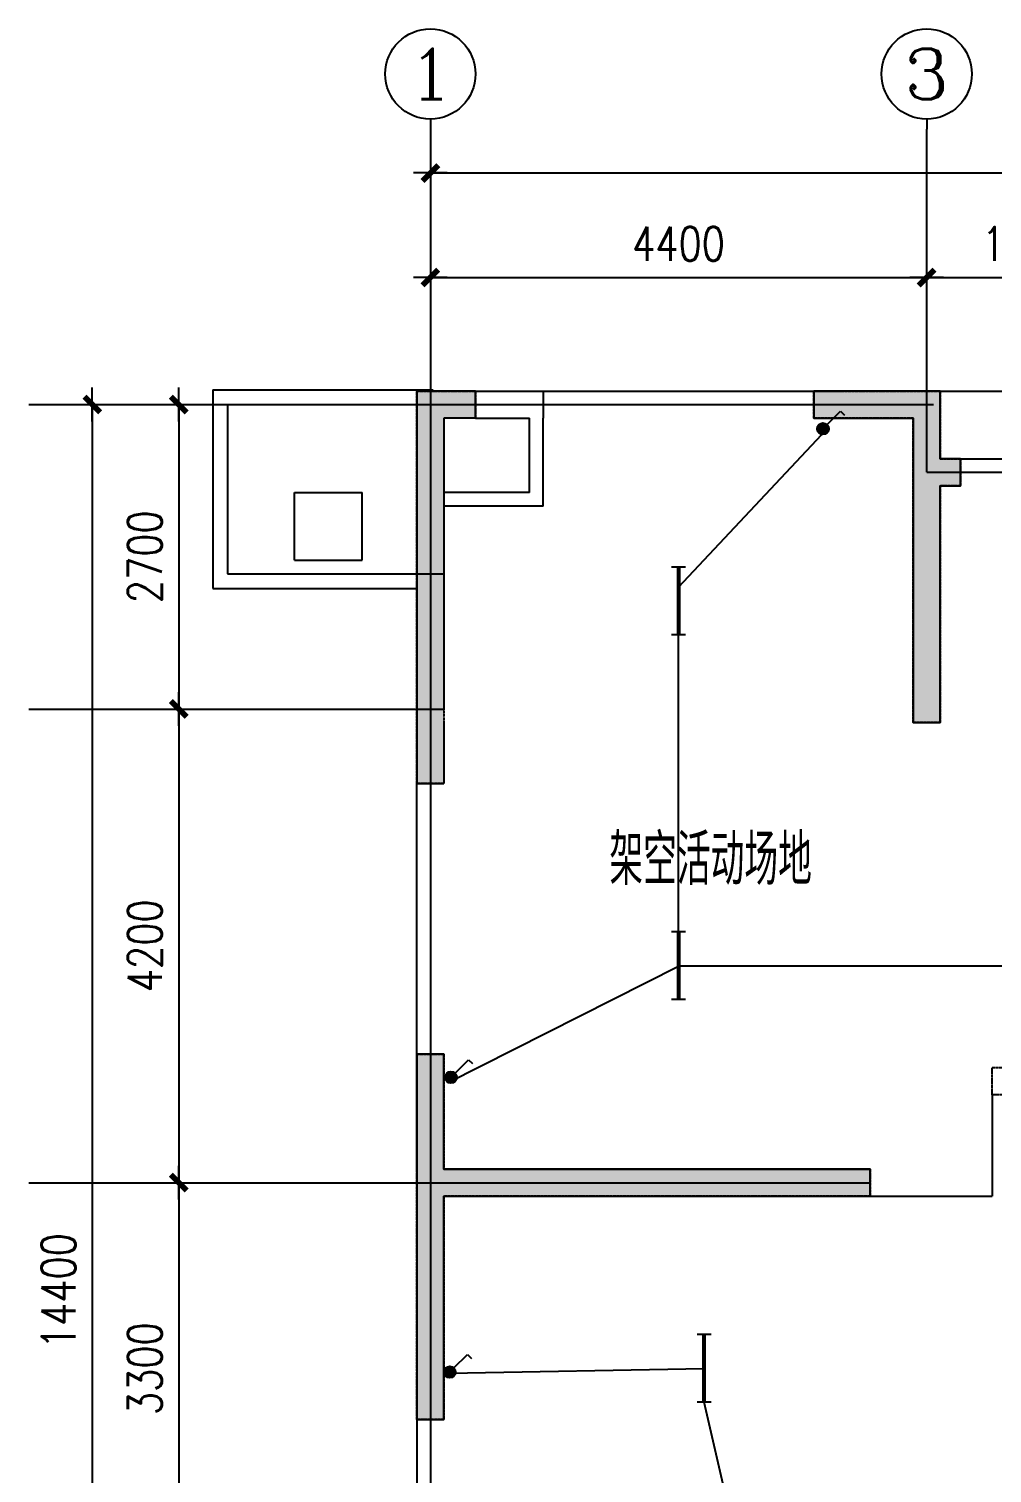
# Model space of a CAD drawing. Extents: x -170759 to 304867, y -311201 to 112352.
# Drawn here: x -84707 to -76168, y -198553 to -185746 of the extents above; entities that cross this region are included whole.
import ezdxf
from ezdxf.enums import TextEntityAlignment as Align

# ---------------------------------------------------------------- set-up
doc = ezdxf.new("R2010")
doc.units = 0
doc.linetypes.add('ACAD_ISO04W100', pattern=[30.5, 24, -3, 0.5, -3])
doc.linetypes.add('DOTE', pattern=[2.42, 2, -0.2, 0.02, -0.2])
doc.layers.get('0').update_dxf_attribs({"linetype": 'CONTINUOUS'})
doc.layers.get('DEFPOINTS').update_dxf_attribs({"linetype": 'CONTINUOUS'})
for name, color, linetype in [('AXIS', 3, 'CONTINUOUS'), ('AXIS_TEXT', 7, 'CONTINUOUS'), ('DOOR', 2, 'CONTINUOUS'), ('DOTE', 251, 'CONTINUOUS'), ('EQUIP', 3, 'CONTINUOUS'), ('TEX', 7, 'CONTINUOUS'), ('WALL', 7, 'CONTINUOUS'), ('WIRE', 1, 'CONTINUOUS'), ('ZXX', 2, 'ACAD_ISO04W100')]:
    doc.layers.add(name, color=color, linetype=linetype)
doc.styles.add('COMPLEX', font='COMPLEX')
doc.styles.add('DIM_FONT', font='SIMPLEX.shx', dxfattribs={"width": 0.8})
doc.styles.add('HZXXX', font='romans', dxfattribs={"width": 0.7, "bigfont": 'hzs'})
doc.dimstyles.new('AXIS', dxfattribs={"dimtxt": 300, "dimasz": 1, "dimexe": 250, "dimexo": 300, "dimgap": 150, "dimtad": 1, "dimdec": 0, "dimdsep": 46, "dimtxsty": 'DIM_FONT', "dimblk": '_DIMX', "dimblk1": '_DIMX', "dimblk2": '_DIMX', "dimcen": 2.5, "dimse1": 1, "dimse2": 1, "dimclrd": 3, "dimclre": 3, "dimclrt": 7, "dimadec": 0, "dimazin": 0, "dimtfac": 1, "dimtdec": 0, "dimtix": 1, "dimtmove": 2, "dimatfit": 3, "dimldrblk": '_DIMX', "dimfxl": 0, "dimtolj": 1, "dimtzin": 0, "dimarcsym": 0})

# ---------------------------------------------------------------- blocks, each defined once
blk = doc.blocks.new('_DIMX')
blk.add_line((-150, 0), (150, 0))
at = {"const_width": 50}
blk.add_lwpolyline([(-70, -70), (70, 70)], dxfattribs=at)
blk = doc.blocks.new('*D619')
at = {"layer": 'AXIS', "color": 3, "lineweight": -2}
blk.add_line((-83379, -189078), (-83379, -191776), dxfattribs=at)
at = {"layer": 'DEFPOINTS', "color": 0}
for p in [(-81513, -189077), (-83379, -191777), (-81513, -191777)]:
    blk.add_point(p, dxfattribs=at)
at = {"layer": 'AXIS', "color": 3, "lineweight": -2}
for p, rotation in [((-83379, -189077), 90), ((-83379, -191777), 270)]:
    blk.add_blockref('_DIMX', p, dxfattribs=dict(at, rotation=rotation))
at = {"layer": 'AXIS', "color": 7, "insert": (-83679, -190427), "char_height": 300, "attachment_point": 5, "rotation": 90, "style": 'DIM_FONT'}
blk.add_mtext('\\A1;2700', dxfattribs=at)
blk = doc.blocks.new('*D620')
at = {"layer": 'AXIS', "color": 3, "lineweight": -2}
blk.add_line((-84145, -189078), (-84145, -203476), dxfattribs=at)
at = {"layer": 'DEFPOINTS', "color": 0}
for p in [(-82431, -189077), (-84145, -203477), (-82431, -203477)]:
    blk.add_point(p, dxfattribs=at)
at = {"layer": 'AXIS', "color": 3, "lineweight": -2}
for p, rotation in [((-84145, -189077), 90), ((-84145, -203477), 270)]:
    blk.add_blockref('_DIMX', p, dxfattribs=dict(at, rotation=rotation))
at = {"layer": 'AXIS', "color": 7, "insert": (-84445, -196939), "char_height": 300, "attachment_point": 5, "rotation": 90, "style": 'DIM_FONT'}
blk.add_mtext('\\A1;14400', dxfattribs=at)
blk = doc.blocks.new('*D623')
at = {"layer": 'AXIS', "color": 3, "lineweight": -2}
blk.add_line((-83379, -195978), (-83379, -199276), dxfattribs=at)
at = {"layer": 'DEFPOINTS', "color": 0}
for p in [(-81513, -195977), (-83379, -199277), (-81513, -199277)]:
    blk.add_point(p, dxfattribs=at)
at = {"layer": 'AXIS', "color": 3, "lineweight": -2}
for p, rotation in [((-83379, -195977), 90), ((-83379, -199277), 270)]:
    blk.add_blockref('_DIMX', p, dxfattribs=dict(at, rotation=rotation))
at = {"layer": 'AXIS', "color": 7, "insert": (-83679, -197627), "char_height": 300, "attachment_point": 5, "rotation": 90, "style": 'DIM_FONT'}
blk.add_mtext('\\A1;3300', dxfattribs=at)
blk = doc.blocks.new('*D628')
at = {"layer": 'AXIS', "color": 3, "lineweight": -2}
blk.add_line((-83379, -191778), (-83379, -195976), dxfattribs=at)
at = {"layer": 'DEFPOINTS', "color": 0}
for p in [(-81513, -191777), (-83379, -195977), (-81513, -195977)]:
    blk.add_point(p, dxfattribs=at)
at = {"layer": 'AXIS', "color": 3, "lineweight": -2}
for p, rotation in [((-83379, -191777), 90), ((-83379, -195977), 270)]:
    blk.add_blockref('_DIMX', p, dxfattribs=dict(at, rotation=rotation))
at = {"layer": 'AXIS', "color": 7, "insert": (-83679, -193877), "char_height": 300, "attachment_point": 5, "rotation": 90, "style": 'DIM_FONT'}
blk.add_mtext('\\A1;4200', dxfattribs=at)
blk = doc.blocks.new('_LINKPT1')
blk.add_line((0, 0), (0, 0))
blk = doc.blocks.new('M_X2')
for p, q in [((0.147, 0.356), (0.625, 0.833)), ((0.625, 0.833), (0.766, 0.692))]:
    blk.add_line(p, q)
blk.add_circle((0, 0.208), 0.208)
for points in [[(-0.18, 0.313), (0.18, 0.313), (-0.208, 0.208), (0.208, 0.208)], [(-0.18, 0.104), (0.18, 0.104), (-0.208, 0.208), (0.208, 0.208)], [(-0.104, 0.389), (0.104, 0.389), (-0.18, 0.313), (0.18, 0.313)], [(-0.104, 0.028), (0.104, 0.028), (-0.18, 0.104), (0.18, 0.104)], [(0, 0.417), (0, 0.417), (-0.104, 0.389), (0.104, 0.389)], [(0, 0), (0, 0), (-0.104, 0.028), (0.104, 0.028)]]:
    blk.add_solid(points)
for p in [(-0.208, 0.208), (0, 0.417), (0.208, 0.208), (0, 0)]:
    blk.add_blockref('_LINKPT1', p)
at = {"width": 0.8, "flags": 9}
blk.add_attdef('A', (0, 0), '', height=0.00002, dxfattribs=at)
blk = doc.blocks.new('M_Y4YTM')
for p, q in [((-1.2, 0.25), (-1.2, -0.25)), ((-1.2, 0), (1.2, 0)), ((1.2, 0.25), (1.2, -0.25))]:
    blk.add_line(p, q)
at = {"const_width": 0.14}
blk.add_lwpolyline([(-1.2, 0), (1.2, 0)], dxfattribs=at)
at = {"xscale": 0.002, "yscale": 0.002, "zscale": 0.002}
for p in [(-1.2, 0), (0, 0), (1.2, 0)]:
    blk.add_blockref('_LINKPT1', p, dxfattribs=at)
at = {"width": 0.8, "flags": 9}
blk.add_attdef('A', (0, 0), '', height=0.00002, dxfattribs=at)
blk = doc.blocks.new('_AXISO')
blk.add_circle((0, 0), 0.5)
at = {"layer": 'AXIS_TEXT', "style": 'COMPLEX', "width": 1.041667}
blk.add_attdef('A', text='', height=0.56, dxfattribs=at).set_placement((-0.25, -0.28), (0.25, -0.28), align=Align.FIT)

msp = doc.modelspace()

# ---------------------------------------------------------------- hatches: boundary and pattern name
at = {"layer": 'ZXX'}
for points in [[(-81267.73424, -192437.41643), (-81027.73424, -192437.41643), (-81027.73424, -189197.41643), (-80747.73424, -189197.41623), (-80747.73424, -188957.41643), (-81267.73424, -188957.41643)], [(-81267.73424, -198077.41643), (-81267.73424, -194837.41643), (-81027.73424, -194837.41643), (-81027.73424, -195857.41643), (-77247.73424, -195857.41643), (-77247.73424, -196097.41643), (-81027.73424, -196097.41643), (-81027.73424, -198077.41643)]]:
    msp.add_hatch(color=256, dxfattribs=at).paths.add_polyline_path(points)
h = msp.add_hatch(color=256, dxfattribs=at)
h.paths.add_polyline_path([(-76747.73424, -188957.41643), (-77747.73424, -188957.41643), (-77747.73424, -189077.41643), (-76747.73424, -189077.41643)])
h.paths.add_polyline_path([(-76747.73424, -189077.41643), (-77747.73424, -189077.41643), (-77747.73424, -189197.41643), (-76867.73424, -189197.41643), (-76867.73424, -191897.41643), (-76627.73424, -191897.41643), (-76627.73424, -189797.41643), (-76447.73424, -189797.41643), (-76447.73424, -189677.41643), (-76747.73424, -189677.41643)])
h.paths.add_polyline_path([(-76627.73424, -188957.41643), (-76747.73424, -188957.41643), (-76747.73424, -189677.41643), (-76447.73424, -189677.41643), (-76447.73424, -189557.41643), (-76627.73424, -189557.41643)])

# ---------------------------------------------------------------- linework, layer by layer
at = {"layer": 'AXIS'}
for p, q in [((-81147.73424, -186545.89416), (-81147.73424, -186636.33343)), ((-76747.73424, -186545.89416), (-76747.73424, -186636.33343))]:
    msp.add_line(p, q, dxfattribs=at)
at = {"layer": 'DOOR'}
for p, q in [((-83077.73424, -188947.41643), (-81121.68593, -188947.41643)), ((-83077.73424, -188947.41643), (-83077.73424, -190707.41643)), ((-80747.73424, -188957.41643), (-77504.24423, -188957.41643)), ((-76627.73424, -188957.41643), (-75067.73424, -188957.41643)), ((-76447.73424, -189557.41643), (-75247.73424, -189557.41643)), ((-82352.73424, -190457.41643), (-82352.73424, -189857.41643)), ((-82352.73424, -189857.41643), (-81752.73424, -189857.41643)), ((-81752.73424, -190457.41643), (-81752.73424, -189857.41643)), ((-82352.73424, -190457.41643), (-81752.73424, -190457.41643)), ((-83077.73424, -190707.41643), (-81267.73424, -190707.41643)), ((-81267.73424, -195857.41643), (-81267.73424, -192437.41643)), ((-76167.73424, -195197.41643), (-76167.73424, -196097.41643)), ((-77247.73424, -196097.41643), (-76167.73424, -196097.41643)), ((-81267.73424, -198077.41643), (-81267.73424, -199397.41643))]:
    msp.add_line(p, q, dxfattribs=at)
at = {"layer": 'DOTE', "linetype": 'DOTE', "ltscale": 0.5}
for p, q in [((-81147.73424, -186636.33343), (-81147.73424, -206140.13537)), ((-76747.73424, -189677.41643), (-76747.73424, -186636.33343)), ((-84707.27924, -189077.41643), (-76687.73424, -189077.41643)), ((-82947.73424, -189077.41643), (-82947.73424, -190577.41643)), ((-81147.73424, -189077.41643), (-76687.73424, -189077.41643)), ((-76747.73424, -189677.41643), (-74947.73424, -189677.41643)), ((-82947.73424, -190577.41643), (-81027.73424, -190577.41643)), ((-84707.27924, -191777.41643), (-81027.73424, -191777.41643)), ((-84707.27924, -195977.41643), (-77247.73424, -195977.41643))]:
    msp.add_line(p, q, dxfattribs=at)
at = {"layer": 'WALL'}
for p, q in [((-81267.73424, -188957.41643), (-81267.73424, -191897.41643)), ((-80747.73424, -188957.41643), (-81267.73424, -188957.41643)), ((-80747.73424, -189197.41643), (-80747.73424, -188957.41643)), ((-80747.73424, -188957.41643), (-80147.73424, -188957.41643)), ((-80747.73424, -189197.41643), (-80747.73424, -188957.41643)), ((-80147.73424, -188957.41643), (-80147.73424, -189197.41623)), ((-81027.73424, -189197.41643), (-81027.73424, -191777.41643)), ((-80747.73424, -189197.41643), (-81027.73424, -189197.41643)), ((-80747.73424, -189197.41623), (-80267.73424, -189197.41623)), ((-80267.73424, -189857.41623), (-80267.73424, -189197.41623)), ((-80147.73424, -189977.41623), (-80147.73424, -189197.41623)), ((-80147.73424, -189197.41623), (-80147.73424, -189197.41623)), ((-80267.73424, -189857.41623), (-81027.73424, -189857.41623)), ((-80147.73424, -189977.41623), (-81027.73424, -189977.41623)), ((-81267.73424, -191897.41643), (-81267.73424, -192437.41643)), ((-81027.73424, -191897.41643), (-81027.73424, -192437.41643)), ((-81267.73424, -192437.41643), (-81027.73424, -192437.41643)), ((-81027.73424, -195857.41643), (-77247.73424, -195857.41643))]:
    msp.add_line(p, q, dxfattribs=at)
for points in [[(-77747.73424, -188957.41643), (-77747.73424, -189197.41643), (-76867.73424, -189197.41643), (-76867.73424, -191897.41643), (-76627.73424, -191897.41643), (-76627.73424, -189797.41643), (-76447.73424, -189797.41643), (-76447.73424, -189557.41643), (-76627.73424, -189557.41643), (-76627.73424, -188957.41643)], [(-81267.73424, -194837.41643), (-81267.73424, -198077.41643), (-81027.73424, -198077.41643), (-81027.73424, -196097.41643), (-77247.73424, -196097.41643), (-77247.73424, -195857.41643), (-81027.73424, -195857.41643), (-81027.73424, -194837.41643)]]:
    msp.add_lwpolyline(points, close=True, dxfattribs=at)
at = {"layer": 'WIRE'}
for p, q in [((-78947.73424, -190697.41633), (-77678.27164, -189342.96157)), ((-78947.73424, -194057.41643), (-78947.73424, -191115.23118)), ((-80991.51071, -195088.01042), (-78947.73424, -194057.41643)), ((-75858.82333, -194057.41643), (-78947.73424, -194057.41643)), ((-80982.62875, -197665.50537), (-78721.46903, -197624.4406)), ((-78023.13374, -200923.45161), (-78721.46903, -197924.4406))]:
    msp.add_line(p, q, dxfattribs=at)
at = {"layer": 'ZXX'}
for points in [[(-81267.73424, -192437.41643), (-81267.73424, -188957.41643), (-80747.73424, -188957.41643), (-80747.73424, -189197.41623), (-81027.73424, -189197.41643), (-81027.73424, -192437.41643), (-81267.73424, -192437.41643)], [(-77747.73424, -189197.41643), (-77747.73424, -188957.41643), (-76627.73424, -188957.41643), (-76627.73424, -189557.41643), (-76447.73424, -189557.41643), (-76447.73424, -189797.41643), (-76627.73424, -189797.41643), (-76627.73424, -191897.41643), (-76867.73424, -191897.41643), (-76867.73424, -189197.41643), (-77747.73424, -189197.41643)], [(-81267.73424, -198077.41643), (-81267.73424, -194837.41643), (-81027.73424, -194837.41643), (-81027.73424, -195857.41643), (-77247.73424, -195857.41643), (-77247.73424, -196097.41643), (-81027.73424, -196097.41643), (-81027.73424, -198077.41643), (-81267.73424, -198077.41643)], [(-76167.73424, -195197.41643), (-76167.73424, -194957.41643), (-71887.73424, -194957.41643), (-71887.73424, -195197.41643), (-72327.73424, -195197.41643), (-72327.73424, -195557.41643), (-72567.73424, -195557.41643), (-72567.73424, -195197.41643), (-76167.73424, -195197.41643)]]:
    msp.add_lwpolyline(points, dxfattribs=at)

# ---------------------------------------------------------------- block references
at = {"layer": 'AXIS'}
ref = msp.add_blockref('_AXISO', (-81147.73424, -186145.89416), dxfattribs=dict(at, xscale=800, yscale=800, zscale=800))
ref.add_attrib('A', '1', dxfattribs={"layer": 'AXIS_TEXT', "height": 448, "style": 'COMPLEX', "width": 2.083333}).set_placement((-81347.73424, -186369.89416), (-80947.73424, -186369.89416), align=Align.FIT)
ref = msp.add_blockref('_AXISO', (-76747.73424, -186145.89416), dxfattribs=dict(at, xscale=800, yscale=800, zscale=800))
ref.add_attrib('A', '3', dxfattribs={"layer": 'AXIS_TEXT', "height": 448, "style": 'COMPLEX', "width": 1.339286}).set_placement((-76947.73424, -186369.89416), (-76547.73424, -186369.89416), align=Align.FIT)
at = {"layer": 'EQUIP', "xscale": 250, "yscale": 250, "zscale": 250}
for p in [(-77667.24245, -189344.14273), (-80965.46905, -195094.98827), (-80975.75994, -197709.31044)]:
    msp.add_blockref('M_X2', p, dxfattribs=at)
at = {"layer": 'EQUIP', "yscale": 250, "zscale": 250}
for p, xscale, rotation in [((-78947.73424, -190815.23118), 250, 90), ((-78947.73424, -194050.86069), -250, 90), ((-78721.46903, -197624.4406), 250, 270)]:
    msp.add_blockref('M_Y4YTM', p, dxfattribs=dict(at, xscale=xscale, rotation=rotation))

# ---------------------------------------------------------------- texts
at = {"layer": 'TEX', "color": 3, "style": 'HZXXX', "text_generation_flag": 6, "width": 0.7}
msp.add_text('架空活动场地', height=450, rotation=180, dxfattribs=at).set_placement((-79561.06129, -193337.61746))

# ---------------------------------------------------------------- dimensions: what is measured, and where the dimension line sits
at = {"layer": 'AXIS'}
msp.add_linear_dim(base=(-49347.73424, -187023.68352), p1=(-81147.73424, -188540.22828), p2=(-49347.73424, -188540.22828), location=(-66108.83916, -186723.68352), dimstyle='AXIS', dxfattribs=at).render()
for base, p1, p2 in [((-76747.73424, -187951.39508), (-81147.73424, -188840.22828), (-76747.73424, -188777.41643)), ((-74947.73424, -187951.39508), (-76747.73424, -188730.64832), (-74947.73424, -188877.41643))]:
    msp.add_linear_dim(base=base, p1=p1, p2=p2, dimstyle='AXIS', override={"dimse1": 1}, dxfattribs=at).render()
dim = msp.add_linear_dim(base=(-84145.07648, -203477.41643), p1=(-82430.63894, -189077.41643), p2=(-82430.63894, -203477.41643), angle=270, dimstyle='AXIS', dxfattribs=at)
dim.commit()
dim.dimension.update_dxf_attribs({"geometry": '*D620', "text_midpoint": (-84445.07648, -196938.63101), "dimtype": 160})
dim = msp.add_linear_dim(base=(-83379.45812, -191777.41643), p1=(-81512.96771, -189077.41643), p2=(-81512.96771, -191777.41643), angle=270, dimstyle='AXIS', dxfattribs=at)
dim.commit()
dim.dimension.update_dxf_attribs({"geometry": '*D619', "text_midpoint": (-83679.45812, -190427.41643)})
for base, p1, p2, picture, middle in [((-83379.45812, -195977.41643), (-81512.96771, -191777.41643), (-81512.96771, -195977.41643), '*D628', (-83679.45812, -193877.41643)), ((-83379.45812, -199277.41643), (-81512.96771, -195977.41643), (-81512.96771, -199277.41643), '*D623', (-83679.45812, -197627.41643))]:
    dim = msp.add_linear_dim(base=base, p1=p1, p2=p2, angle=270, dimstyle='AXIS', override={"dimse1": 1}, dxfattribs=at)
    dim.commit()
    dim.dimension.update_dxf_attribs({"geometry": picture, "text_midpoint": middle})

doc.saveas('drawing.dxf')
